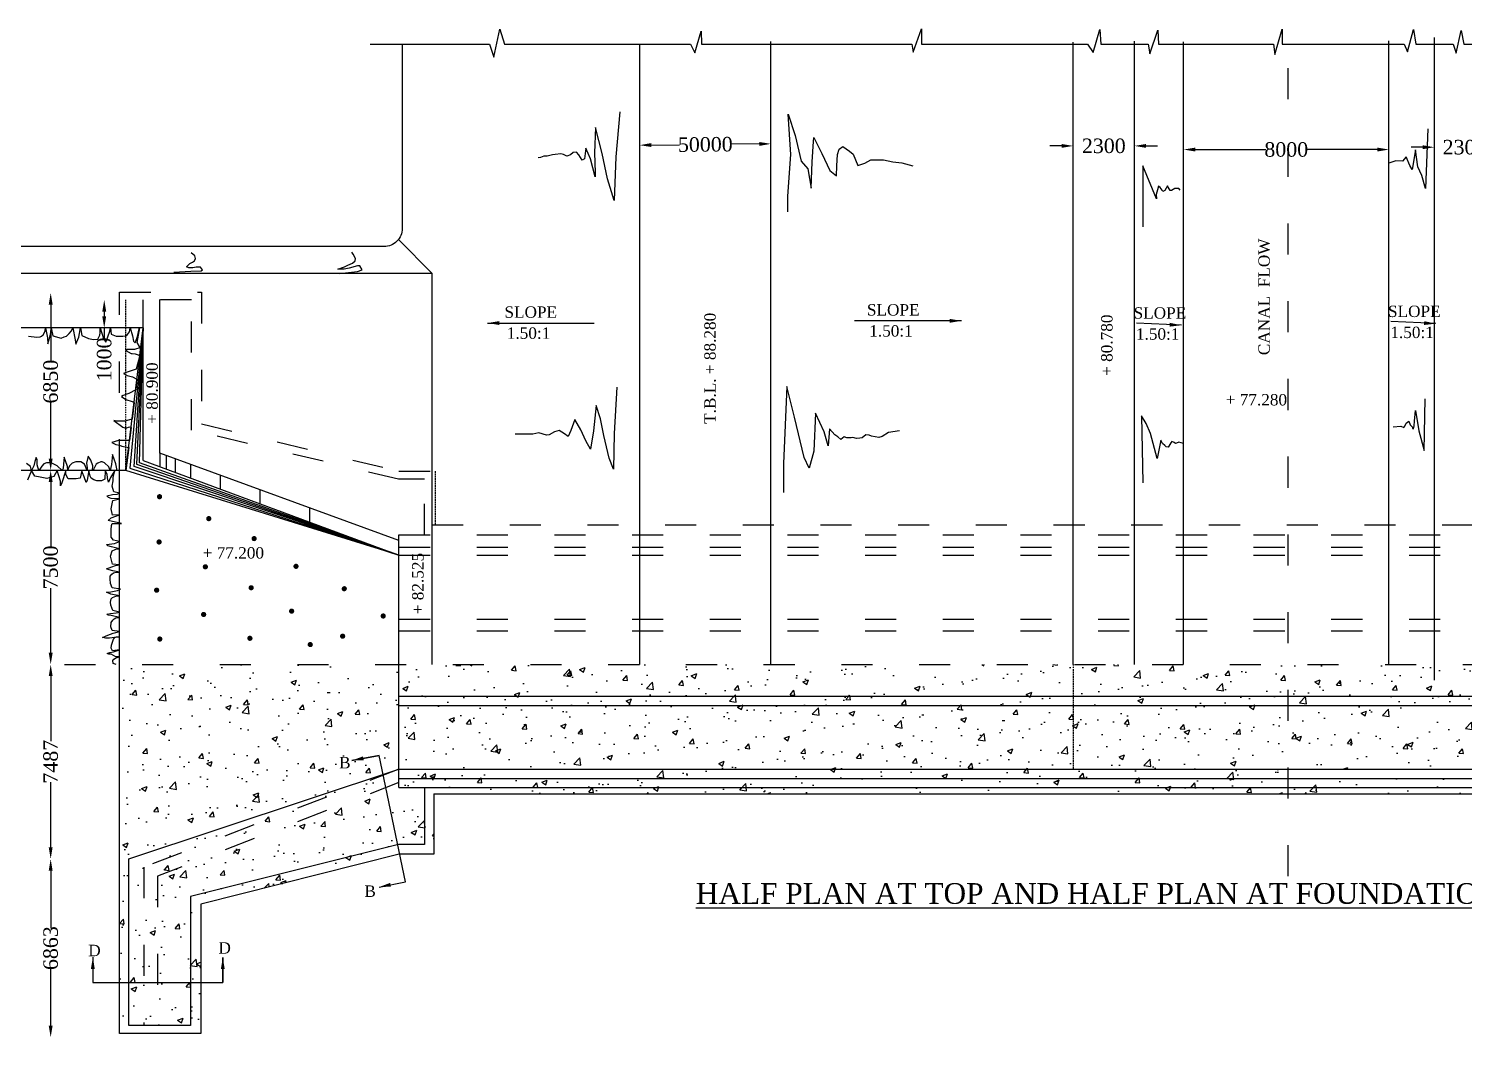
# Model space of a CAD drawing. Header units: millimetres. Extents: x -109570 to 182036, y -246061 to 118174.
# Drawn here: x 45433 to 100865, y 40174 to 79107 of the extents above; entities that cross this region are included whole.
import ezdxf

# ---------------------------------------------------------------- set-up
doc = ezdxf.new("R2010")
doc.units = ezdxf.units.MM
doc.header["$MEASUREMENT"] = 0
doc.header["$PDMODE"] = 33
doc.header["$PDSIZE"] = 500
doc.linetypes.add('ACAD_ISO03W100', pattern=[30, 12, -18])
for name, color, linetype in [('DIM', 5, 'Continuous'), ('DOT LINE', 3, 'ACAD_ISO03W100'), ('DWG. LINE', 1, 'Continuous'), ('HATCH', 2, 'Continuous'), ('TEXT', 7, 'Continuous'), ('TITLE', 7, 'Continuous')]:
    doc.layers.add(name, color=color, linetype=linetype)
doc.styles.get("Standard").update_dxf_attribs({"font": 'TIMES.TTF', "height": 560})
doc.dimstyles.get("Standard").update_dxf_attribs({"dimtxt": 560, "dimasz": 450, "dimexe": 0.18, "dimexo": 0.0625, "dimgap": 0.09, "dimtad": 0, "dimdec": 0, "dimzin": 0, "dimdsep": 46, "dimtxsty": 'Standard', "dimcen": 0.09, "dimse1": 1, "dimse2": 1, "dimclrd": 5, "dimclre": 5, "dimclrt": 4, "dimadec": 0, "dimazin": 0, "dimtfac": 1, "dimtdec": 0, "dimtofl": 0, "dimtmove": 0, "dimatfit": 3, "dimfxl": 1, "dimtolj": 1, "dimtzin": 0, "dimarcsym": 0})

# ---------------------------------------------------------------- blocks, each defined once
blk = doc.blocks.new('*D38')
at = {"layer": 'Defpoints', "color": 0}
for p in [(46274, 68911), (46281, 62058), (46281, 62058)]:
    blk.add_point(p, dxfattribs=at)
at = {"layer": 'DIM', "color": 5, "lineweight": -2}
for p, q in [((46281, 68461), (46281, 66279)), ((46281, 62508), (46281, 64690))]:
    blk.add_line(p, q, dxfattribs=at)
at = {"layer": 'DIM', "color": 5}
for points in [[(46206, 68461), (46356, 68461), (46281, 68911)], [(46206, 62508), (46356, 62508), (46281, 62058)]]:
    blk.add_solid(points, dxfattribs=at)
at = {"layer": 'DIM', "color": 4, "insert": (46281, 65485), "char_height": 560, "attachment_point": 5, "rotation": 90}
blk.add_mtext('\\A1;6850', dxfattribs=at)
blk = doc.blocks.new('*D39')
at = {"layer": 'Defpoints', "color": 0}
for p in [(46281, 62058), (46229, 54566), (46281, 54566)]:
    blk.add_point(p, dxfattribs=at)
at = {"layer": 'DIM', "color": 5, "lineweight": -2}
for p, q in [((46281, 61608), (46281, 59109)), ((46281, 55016), (46281, 57515))]:
    blk.add_line(p, q, dxfattribs=at)
at = {"layer": 'DIM', "color": 5}
for points in [[(46206, 61608), (46356, 61608), (46281, 62058)], [(46206, 55016), (46356, 55016), (46281, 54566)]]:
    blk.add_solid(points, dxfattribs=at)
at = {"layer": 'DIM', "color": 4, "insert": (46281, 58312), "char_height": 560, "attachment_point": 5, "rotation": 90}
blk.add_mtext('\\A1;7500', dxfattribs=at)
blk = doc.blocks.new('*D40')
at = {"layer": 'Defpoints', "color": 0}
for p in [(46229, 54566), (46281, 47057), (46804, 47057)]:
    blk.add_point(p, dxfattribs=at)
at = {"layer": 'DIM', "color": 5, "lineweight": -2}
for p, q in [((46281, 54116), (46281, 51605)), ((46281, 47507), (46281, 50018))]:
    blk.add_line(p, q, dxfattribs=at)
at = {"layer": 'DIM', "color": 5}
for points in [[(46206, 54116), (46356, 54116), (46281, 54566)], [(46206, 47507), (46356, 47507), (46281, 47057)]]:
    blk.add_solid(points, dxfattribs=at)
at = {"layer": 'DIM', "color": 4, "insert": (46281, 50812), "char_height": 560, "attachment_point": 5, "rotation": 90}
blk.add_mtext('\\A1;7487', dxfattribs=at)
blk = doc.blocks.new('*D41')
at = {"layer": 'Defpoints', "color": 0}
for p in [(46804, 47057), (46281, 40174), (46981, 40174)]:
    blk.add_point(p, dxfattribs=at)
at = {"layer": 'DIM', "color": 5, "lineweight": -2}
for p, q in [((46281, 46607), (46281, 44390)), ((46281, 40624), (46281, 42841))]:
    blk.add_line(p, q, dxfattribs=at)
at = {"layer": 'DIM', "color": 5}
for points in [[(46206, 46607), (46356, 46607), (46281, 47057)], [(46206, 40624), (46356, 40624), (46281, 40174)]]:
    blk.add_solid(points, dxfattribs=at)
at = {"layer": 'DIM', "color": 4, "insert": (46281, 43615), "char_height": 560, "attachment_point": 5, "rotation": 90}
blk.add_mtext('\\A1;6863', dxfattribs=at)
blk = doc.blocks.new('*D42')
at = {"layer": 'Defpoints', "color": 0}
for p in [(48336, 68639), (48349, 67555), (48356, 67555)]:
    blk.add_point(p, dxfattribs=at)
at = {"layer": 'DIM', "color": 5, "lineweight": -2}
for p, q in [((48349, 68189), (48349, 68005)), ((48349, 67555), (48349, 67105))]:
    blk.add_line(p, q, dxfattribs=at)
at = {"layer": 'DIM', "color": 5}
for points in [[(48274, 68189), (48424, 68189), (48349, 68639)], [(48274, 68005), (48424, 68005), (48349, 67555)]]:
    blk.add_solid(points, dxfattribs=at)
at = {"layer": 'DIM', "color": 4, "insert": (48349, 66342), "char_height": 560, "attachment_point": 5, "rotation": 90}
blk.add_mtext('\\A1;1000', dxfattribs=at)
blk = doc.blocks.new('*D45')
at = {"layer": 'Defpoints', "color": 0}
for p in [(69024, 74494), (74092, 74663), (74094, 74545)]:
    blk.add_point(p, dxfattribs=at)
at = {"layer": 'DIM', "color": 5, "lineweight": -2}
for p, q in [((69473, 74617), (70558, 74628)), ((73642, 74659), (72557, 74648))]:
    blk.add_line(p, q, dxfattribs=at)
at = {"layer": 'DIM', "color": 5}
for points in [[(69472, 74692), (69473, 74542), (69023, 74612)], [(73642, 74734), (73643, 74584), (74092, 74663)]]:
    blk.add_solid(points, dxfattribs=at)
at = {"layer": 'DIM', "color": 4, "insert": (71558, 74638), "char_height": 560, "attachment_point": 5, "rotation": 0.5786}
blk.add_mtext('\\A1;50000', dxfattribs=at)
blk = doc.blocks.new('*D46')
at = {"layer": 'Defpoints', "color": 0}
for p in [(85765, 74668), (88125, 74617), (88125, 74583)]:
    blk.add_point(p, dxfattribs=at)
at = {"layer": 'DIM', "color": 5, "lineweight": -2}
for p, q in [((85315, 74583), (84865, 74583)), ((88575, 74583), (89025, 74583))]:
    blk.add_line(p, q, dxfattribs=at)
at = {"layer": 'DIM', "color": 5}
for points in [[(85315, 74658), (85315, 74508), (85765, 74583)], [(88575, 74658), (88575, 74508), (88125, 74583)]]:
    blk.add_solid(points, dxfattribs=at)
at = {"layer": 'DIM', "color": 4, "insert": (86945, 74583), "char_height": 560, "attachment_point": 5}
blk.add_mtext('\\A1;2300', dxfattribs=at)
blk = doc.blocks.new('*D47')
at = {"layer": 'Defpoints', "color": 0}
for p in [(90027, 74472), (97956, 74442), (97956, 74442)]:
    blk.add_point(p, dxfattribs=at)
at = {"layer": 'DIM', "color": 5, "lineweight": -2}
for p, q in [((90477, 74442), (93204, 74442)), ((97506, 74442), (94779, 74442))]:
    blk.add_line(p, q, dxfattribs=at)
at = {"layer": 'DIM', "color": 5}
for points in [[(90477, 74517), (90477, 74367), (90027, 74442)], [(97506, 74517), (97506, 74367), (97956, 74442)]]:
    blk.add_solid(points, dxfattribs=at)
at = {"layer": 'DIM', "color": 4, "insert": (93991, 74442), "char_height": 560, "attachment_point": 5}
blk.add_mtext('\\A1;8000', dxfattribs=at)
blk = doc.blocks.new('*D48')
at = {"layer": 'Defpoints', "color": 0}
for p in [(99708, 74552), (102039, 74532), (102039, 74512)]:
    blk.add_point(p, dxfattribs=at)
at = {"layer": 'DIM', "color": 5, "lineweight": -2}
for p, q in [((99258, 74532), (98808, 74532)), ((102489, 74532), (102939, 74532))]:
    blk.add_line(p, q, dxfattribs=at)
at = {"layer": 'DIM', "color": 5}
for points in [[(99258, 74607), (99258, 74457), (99708, 74532)], [(102489, 74607), (102489, 74457), (102039, 74532)]]:
    blk.add_solid(points, dxfattribs=at)
at = {"layer": 'DIM', "color": 4, "insert": (100874, 74532), "char_height": 560, "attachment_point": 5}
blk.add_mtext('\\A1;2300', dxfattribs=at)

msp = doc.modelspace()

# ---------------------------------------------------------------- hatches: boundary and pattern name
at = {"layer": 'HATCH'}
h = msp.add_hatch(dxfattribs=at)
h.set_pattern_fill('AR-CONC', color=256, scale=300, style=0)
h.paths.add_polyline_path([(61076.1, 49570.2), (94065.9, 49570.2), (94065.9, 49813.5), (60718.5, 49813.5), (60718.5, 47609.8), (59713.6, 47609.8), (59688, 47603.4), (59765.1, 47237.4), (61076.1, 47237.4)])
h.paths.add_polyline_path([(60718.5, 49813.5), (59730.1, 49813.5), (59730.1, 50010.9), (59222.6, 49814.1), (59688, 47603.4), (59713.6, 47609.8), (60718.5, 47609.8)])
h.paths.add_polyline_path([(59730.1, 54566.3), (48943.8, 54566.3), (48943.8, 42283.8), (49296, 42283.8), (49296, 47059.8), (59730.1, 50522.4)])
h.paths.add_polyline_path([(49296, 47059.8), (49296, 42283.8), (49881.2, 42283.8), (49881.2, 46744.4), (59122.5, 50289.4), (59116.3, 50318.8)], flags=17)
h.paths.add_polyline_path([(59222.6, 49814.1), (59122.5, 50289.4), (49881.2, 46744.4), (49881.2, 42283.8), (50400.5, 42283.8), (50400.5, 46392.2)], flags=17)
h.paths.add_polyline_path([(50400.5, 46392.2), (50400.5, 42283.8), (51682.7, 42283.8), (51682.7, 45608.1), (59688, 47603.4), (59222.6, 49814.1)])
h.paths.add_polyline_path([(51682.7, 45608.1), (51682.7, 42283.8), (52074.5, 42283.8), (52074.5, 45309.9), (59736.6, 47237.4), (59765.1, 47237.4), (59688, 47603.4)])
h.paths.add_polyline_path([(52074.5, 42283.8), (51682.7, 42283.8), (51682.7, 40627.3), (49296, 40627.3), (49296, 42283.8), (48943.8, 42283.8), (48943.8, 40321.7), (52074.5, 40321.7)])
h.paths.add_polyline_path([(51682.7, 42283.8), (50400.5, 42283.8), (50400.5, 40627.3), (51682.7, 40627.3)], flags=17)
h.paths.add_polyline_path([(50400.5, 42283.8), (49881.2, 42283.8), (49881.2, 40627.3), (50400.5, 40627.3)], flags=17)
h.paths.add_polyline_path([(49881.2, 42283.8), (49296, 42283.8), (49296, 40627.3), (49881.2, 40627.3)])
h.paths.add_polyline_path([(57309.7, 50448), (57958.2, 50448), (57958.2, 51093.3), (57309.7, 51093.3)], flags=24)
h = msp.add_hatch(dxfattribs=at)
h.set_pattern_fill('AR-CONC', color=256, scale=300, style=0)
h.paths.add_polyline_path([(85764.6, 54566.3), (59730.1, 54566.3), (59730.1, 53341.6), (85764.6, 53341.6)])
h.paths.add_polyline_path([(94065.9, 54566.3), (85764.6, 54566.3), (85764.6, 53341.6), (94065.9, 53341.6)])
h.paths.add_polyline_path([(94065.9, 54566.3), (94065.9, 53341.6), (102038.7, 53341.6), (102038.7, 54566.3)])
h = msp.add_hatch(dxfattribs=at)
h.set_pattern_fill('AR-CONC', color=256, scale=300, style=0)
h.paths.add_polyline_path([(102038.7, 49813.5), (94065.9, 49813.5), (94065.9, 49570.2), (102038.7, 49570.2)])
h.paths.add_polyline_path([(102038.7, 50167.9), (94065.9, 50167.9), (94065.9, 49813.5), (102038.7, 49813.5)])
h.paths.add_polyline_path([(102038.7, 52980.7), (94065.9, 52980.7), (94065.9, 50522.4), (102038.7, 50522.4)])
h.paths.add_polyline_path([(102038.7, 53341.6), (94065.9, 53341.6), (94065.9, 52980.7), (102038.7, 52980.7)])
h.paths.add_polyline_path([(94065.9, 49813.5), (60718.5, 49813.5), (60718.5, 47609.8), (59713.6, 47609.8), (59688, 47603.4), (59765.1, 47237.4), (61076.1, 47237.4), (61076.1, 49570.2), (94065.9, 49570.2)])
h.paths.add_polyline_path([(94065.9, 50167.9), (59730.1, 50167.9), (59730.1, 49813.5), (94065.9, 49813.5)])
h.paths.add_polyline_path([(94065.9, 50522.4), (59730.1, 50522.4), (59730.1, 50167.9), (94065.9, 50167.9)])
h.paths.add_polyline_path([(94065.9, 52980.7), (85764.6, 52980.7), (85764.6, 50522.4), (94065.9, 50522.4)])
h.paths.add_polyline_path([(94065.9, 53341.6), (85764.6, 53341.6), (85764.6, 52980.7), (94065.9, 52980.7)])
h.paths.add_polyline_path([(85764.6, 52980.7), (59730.1, 52980.7), (59730.1, 50522.4), (85764.6, 50522.4)])
h.paths.add_polyline_path([(85764.6, 53341.6), (59730.1, 53341.6), (59730.1, 52980.7), (85764.6, 52980.7)])

# ---------------------------------------------------------------- linework, layer by layer
at = {"layer": 'DOT LINE', "ltscale": 100}
for points in [[(94065.9, 46387.7), (94065.9, 79063.5)], [(48943.8, 62057.8), (48943.8, 68933.6), (52109.3, 68933.6), (52109.3, 63850.2), (59727.8, 62031.1), (61128.8, 62031.1)], [(60716.1, 59570.4), (60716.1, 61718.6), (59716.2, 61718.6), (51723.4, 63611.4), (51723.4, 68638.8), (49187.5, 68638.8)], [(61006.7, 59952.3), (124173.6, 59952.3)], [(59730.1, 59570.4), (125191.2, 59570.4)], [(59730.1, 59096.4), (125191.2, 59096.4)], [(59730.1, 58780.3), (125191.2, 58780.3)], [(59730.1, 56312), (125191.2, 56312)], [(59730.1, 55864.2), (125191.2, 55864.2)], [(22810.9, 54566.3), (151674, 54566.3)], [(59730.1, 50522.4), (49881.2, 46744.4), (49881.2, 40627.3)], [(59730.1, 50010.9), (50400.5, 46392.2), (50400.5, 40627.3)]]:
    msp.add_lwpolyline(points, dxfattribs=at)
at = {"layer": 'DOT LINE'}
for points in [[(49187.5, 62057.8), (49187.5, 68638.8)], [(61128.8, 62031.1), (61128.8, 59952.3)], [(85764.6, 54566.3), (85764.6, 50522.4)]]:
    msp.add_lwpolyline(points, dxfattribs=at)
at = {"layer": 'DWG. LINE'}
for points in [[(58615.7, 78512.3), (63223.3, 78512.3), (63395, 78007.4), (63625.6, 79085.6), (63807.2, 78512.3), (70982.1, 78512.3), (71158, 78182.3), (71392.5, 79007.2), (71407.2, 78512.3), (79538.3, 78512.3), (79579.2, 78202.9), (79901.7, 79107.2), (79909.8, 78512.3), (86314.7, 78512.3), (86529.4, 78187.8), (86792.6, 79073.5), (86834.2, 78512.3), (88658.9, 78512.3), (88728.1, 78132.4), (89032.9, 79045.8), (89060.6, 78512.3), (93497.7, 78512.3), (93546.2, 78111.6), (93830.3, 79087.3), (93830.3, 78512.3), (98538.3, 78512.3), (98676.8, 78215.5), (98905.4, 79073.5), (98988.6, 78512.3), (100429.5, 78512.3), (100554.2, 78160.1), (100748.2, 79038.9), (100845.1, 78512.3), (107009.2, 78512.3)], [(99708.4, 53959.3), (99708.4, 78774.5)], [(69023.9, 54566.3), (69023.9, 78520.2)], [(74093.6, 54566.3), (74093.6, 78613.5)], [(85764.6, 54566.3), (85764.6, 78590.2)], [(88125.4, 54566.3), (88125.4, 78627.2)], [(90027.1, 54566.3), (90027.1, 78605.9)], [(97955.9, 54566.3), (97955.9, 78638.2)], [(61006.7, 54566.3), (61006.7, 69664.1), (59707.9, 70965.6)], [(61006.7, 69664.1), (22671.5, 69664.1)], [(49853.4, 62439.9), (49853.4, 68638.8)], [(59730.1, 59352.9), (50492.2, 62722.5), (50492.2, 68655.5)], [(49187.5, 62057.8), (49853.4, 67555.5), (22667.4, 67555.5)], [(59730.1, 58780.3), (49717, 62355.1), (49853.4, 67555.5), (49596, 62299.8), (59730.1, 58780.3), (49507.1, 62208.6), (49853.4, 67555.5), (49335.6, 62139.2), (59730.1, 58780.3)], [(50492.2, 62722.5), (50492.2, 62203.2)], [(49853.4, 62439.9), (59730.1, 58780.3)], [(50745.3, 62630.2), (50745.3, 62109.4)], [(51088.6, 62505), (51088.6, 61982.2)], [(51683.1, 62288.1), (51683.1, 61762)], [(59730.1, 58780.3), (49187.5, 62057.8), (22743.4, 62057.8)], [(61076.1, 49570.2), (61076.1, 47237.4), (59736.6, 47237.4), (52074.5, 45309.9), (52074.5, 40321.7), (48943.8, 40321.7), (48943.8, 62057.8)], [(52827.9, 61870.5), (52827.9, 61337.8)], [(54356.8, 61312.9), (54356.8, 60771.3)], [(56277.6, 60612.2), (56277.6, 60059.6)], [(59730.1, 49813.5), (59730.1, 59570.4)], [(59730.1, 53341.6), (125191.2, 53341.6)], [(59730.1, 52980.7), (125191.2, 52980.7)], [(58961.9, 45972.3), (59987.8, 46179.6), (58960.9, 51057), (57912, 50861.3)], [(60718.5, 49813.5), (60718.5, 47609.8), (59713.6, 47609.8), (51682.7, 45608.1), (51682.7, 40627.3), (49296, 40627.3), (49296, 47059.8), (59730.1, 50522.4)], [(59730.1, 50522.4), (125191.2, 50522.4)], [(59730.1, 50167.9), (125191.2, 50167.9)], [(59730.1, 49813.5), (125191.2, 49813.5)], [(61076.1, 49570.2), (123784.7, 49570.2)], [(47909.5, 43265.5), (47909.5, 42283.8), (52927, 42283.8), (52927, 43255.2)]]:
    msp.add_lwpolyline(points, dxfattribs=at)
msp.add_lwpolyline([(59854.3, 78529.4), (59854.3, 71396.8, -0.4142136), (59154.3, 70696.8), (22638.8, 70696.8)], format="xyb", dxfattribs=at)
at = {"layer": 'HATCH'}
for points in [[(68263.1, 75903.7), (68098.5, 74158.4), (68035.8, 72480), (67777.3, 73317.4), (67573.6, 74295.7), (67314.8, 75299.6), (67275.6, 74313.5), (67299.1, 73562.1), (67307, 73389.9), (67126.7, 74078.7), (66946.5, 74501.3), (66899.5, 74078.7), (66797.7, 74031.7), (66680.1, 74235.2), (66578.3, 74336.9), (66452.9, 74329.1), (66358.9, 74243), (66210, 74188.2), (66210, 74188.2), (66076.8, 74250.9), (65982.8, 74282.2), (65755.6, 74250.9), (65653.7, 74243), (65450, 74188.2), (65316.8, 74188.2), (65199.2, 74141.3), (65105.2, 74117.8)], [(74739.5, 72039.7), (74739.5, 72645.7), (74860.8, 74255.8), (74756.8, 75814), (75023.7, 74983.9), (75255, 73998.8), (75510.7, 73694.8), (75644.7, 72952.9), (75681.2, 73974.5), (75729.9, 74752.9), (75754.2, 74911), (76058.6, 74290.7), (76363, 73634), (76618.7, 73427.2), (76643.1, 73816.4), (76667.4, 74254.2), (76728.3, 74461), (76728.3, 74461), (76874.4, 74558.3), (76874.4, 74558.3), (77130.1, 74375.8), (77264, 74266.4), (77446.7, 73828.6), (77714.5, 73913.7), (77945.9, 74047.5), (78432.9, 74047.5), (78798.1, 73974.5), (79151.2, 73925.9), (79577.4, 73816.4)], [(99457, 75243.6), (99367.4, 72934.5), (99224, 73435.7), (99071.7, 73775.8), (98982.1, 74429.2), (98856.6, 73677.4), (98758.1, 73829.5), (98614.7, 74160.7), (98480.3, 73999.6), (98480.3, 73999.6), (98220.5, 74008.5), (97955.9, 73919)], [(89887.9, 72872.6), (89844.5, 72936.1), (89740.4, 72941.9), (89682.6, 72936.1), (89618.9, 72901.5), (89561.1, 72866.8), (89506.1, 72861), (89430.9, 72985.2), (89399.1, 73037.2), (89350, 72947.7), (89306.6, 72861), (89228.5, 72820.6), (89199.6, 72878.3), (89127.3, 72973.7), (89054.9, 73025.7), (89017.3, 72889.9), (88965.3, 72705), (88976.9, 72534.6), (88451.2, 73813.8), (88458.3, 71460.5)], [(51040.6, 69711.5), (51689.9, 69745.1), (52089.1, 69756.2), (52145.1, 69804.7), (52066.7, 69901.6), (51902.6, 69897.9), (51764.5, 69883), (51611.5, 69883), (51522, 69916.5), (51648.8, 70043.2), (51753.3, 70099.1), (51835.4, 70147.6), (51869, 70233.3), (51842.9, 70345.1), (51708.5, 70456.9)], [(57427.8, 69664.1), (58131.3, 69740), (58305.9, 69803.4), (58221.3, 69956.7), (58131.3, 69956.7), (57803.4, 69866.8), (57607.6, 69824.6), (57374.9, 69819.3), (57628.8, 69919.7), (57750.5, 69977.8), (57930.3, 70057.1), (58036.1, 70146.9), (58046.7, 70231.4), (57962.1, 70405.8), (57914.5, 70485.1), (57914.5, 70485.1)], [(45423.6, 67236.3), (45745.6, 67202.2), (45870.9, 67216.4), (45922.2, 67244.8), (45987.7, 67284.7), (46036.2, 67375.8), (46064.7, 67446.9), (46078.9, 67555.5), (46161.5, 67173.7), (46170.1, 66940.3), (46247, 67196.5), (46281.2, 67378.6), (46298.3, 67555.5), (46361.7, 67253.4), (46689.4, 67165.2), (46803.4, 67207.9), (46894.5, 67244.8), (46945.8, 67293.2), (46991.4, 67344.5), (47082.6, 67449.8), (47133.9, 67555.5), (47225, 67102.6), (47250.7, 66931.8), (47361.8, 67196.5), (47427.3, 67555.5), (47487.8, 67264.3), (47744.2, 67147.7), (47940.8, 67113.5), (48106.1, 67124.9), (48146, 67201.7), (48180.2, 67281.4), (48197.3, 67363.9), (48197.3, 67555.5), (48322.6, 67153.3), (48408.1, 67005.4), (48493.6, 67216), (48559.1, 67426.6), (48590.5, 67555.5), (48621.8, 67312.7), (48807, 67235.9), (48906.7, 67241.6), (49072, 67241.6), (49187.5, 67247.3), (49251.5, 67304.2), (49328.4, 67409.5), (49354.1, 67555.5), (49439.5, 67255.8), (49473.7, 67048), (49542.1, 66985.4), (49619, 67181.8), (49653.2, 67324.1), (49670.3, 67415.2), (49713.1, 67555.5), (49607.6, 66988.3), (49698.8, 66846), (49762, 66800.4), (49514.3, 66721.2), (49252.2, 66726.9), (49187.5, 66681.4), (49391.8, 66570.4), (49431.7, 66573.3), (49537.1, 66553.3), (49616.9, 66527.7), (49725, 66495.1), (49582.7, 65964.2), (49232.2, 65850.4), (49098.3, 65796.3), (49235.1, 65719.5), (49443.1, 65671.1), (49613.3, 65573), (49563.8, 65164.5), (49296.3, 65023.2), (49084.2, 64944.2), (49012.3, 64911.9), (49187.5, 64797), (49422.2, 64721.5), (49505.4, 64682.3), (49427.5, 64039.5), (49127.3, 63958.4), (48818.1, 63958.4), (48717.4, 63987.1), (49069.8, 63724.9), (49187.5, 63692.6), (49321.5, 63739.3), (49388.2, 63714.8), (49327, 63209.2), (49109.4, 63209.3), (48893.6, 63209.3), (48645.5, 63130.3), (48645.5, 63130.3), (48796.5, 63062), (48943.8, 63036.9), (49030.3, 62993.8), (49295, 62945.5), (49187.5, 62057.8), (48854.1, 62057.8), (48796.5, 62311.4), (48663.5, 62666.9), (48631.1, 62289.8), (48580.8, 62057.8), (48532.7, 62191.3), (48356.5, 62345.8), (48263, 62381.7), (48212.7, 62381.7), (48104.8, 62338.6), (48036.5, 62291.9), (47946.6, 62115.9), (47899.8, 62057.8), (47903.4, 62227.2), (47827.9, 62453.5), (47723.6, 62608), (47669.7, 62342.2), (47694.9, 62151.8), (47694.9, 62057.8), (47587, 62299.1), (47443.2, 62381.7), (47252.6, 62381.7), (47105.2, 62335), (47015.3, 62245.2), (46957.7, 62126.7), (46939.7, 62057.8), (46929, 62212.9), (46853.4, 62421.2), (46810.3, 62532.5), (46799.5, 62572), (46770.7, 62291.9), (46760, 62126.7), (46727.6, 62057.8), (46537, 62234.4), (46303.3, 62345.8), (46123.5, 62349.4), (46022.8, 62306.3), (45943.7, 62220.1), (45886.2, 62148.2), (45821.5, 62057.8), (45765.3, 62266.8), (45758.1, 62464.4), (45718.5, 62554.2), (45671.8, 62399.7), (45632.2, 62227.3), (45538.8, 62057.8), (45495.6, 62205.8), (45348.2, 62327.9)], [(68144.7, 65274.9), (68044.2, 63483.6), (68012.7, 62100.5), (67839.6, 62524.9), (67635.1, 63405), (67509.2, 64041.6), (67343.9, 64568.1), (67241.7, 63585.8), (67131.5, 62870.7), (66942.7, 63200.7), (66746, 63617.2), (66525.7, 64025.9), (66368.4, 63593.6), (66258.2, 63365.7), (66124.5, 63467.9), (65912, 63593.6), (65739, 63546.5), (65534.4, 63428.6), (65424.3, 63412.9), (65125.3, 63507.2), (64895.4, 63459.4), (64415.5, 63459.4), (64218.8, 63459.4)], [(79061.5, 63588.9), (78630.1, 63518.9), (78382.1, 63362.7), (78252.7, 63325), (77972.3, 63373.5), (77886, 63422), (77756.6, 63427.4), (77611, 63319.7), (77524.8, 63298.1), (77390, 63292.7), (77260.6, 63330.4), (77185.1, 63314.3), (77017.9, 63314.3), (76926.3, 63357.4), (76791.5, 63244.2), (76678.2, 63357.4), (76559.6, 63432.8), (76349.3, 63659), (76307.3, 63009.1), (76143.5, 63543.1), (75815.8, 64266.7), (75746.8, 62802.4), (75574.3, 62139.1), (75376, 62552.6), (74996.6, 64111.6), (74711.1, 65301.8), (74573.2, 62321.6), (74573.2, 61198.9)], [(98113.7, 63741.8), (98413, 63769.8), (98528.4, 63707.5), (98575.2, 63766.7), (98625.1, 63878.9), (98721.8, 63956.7), (98777.9, 63810.3), (98862.1, 63723.1), (98868.3, 63679.5), (98908.9, 63667.1), (98927.6, 63782.3), (98936.9, 63959.9), (98978.4, 64375.5), (99115.7, 63581.3), (99312.8, 62829.5), (99357.6, 64816.3)], [(90027.1, 63091.3), (89846.2, 63141.3), (89753.4, 63102.8), (89710.3, 63093.8), (89665.1, 63130), (89570, 63172.9), (89536, 63118.7), (89459.1, 62989.8), (89427.4, 62955.9), (89350.4, 62969.4), (89300.6, 63016.9), (89212.3, 63091.5), (89153.5, 63227.2), (89010.6, 62517.5), (88748.2, 63478.9), (88580.3, 63866.3), (88400.8, 64167.1), (88455.3, 61577.7)], [(48803.8, 54566.3), (48690.6, 54603), (48679.4, 54717.8), (48724.3, 54773.8), (48788.7, 54813), (48844.8, 54835.4), (48943.8, 54855), (48797.1, 54857.8), (48615, 54961.4), (48525.3, 54967), (48460.8, 54989.4), (48567.3, 55031.4), (48704.7, 55048.2), (48788.7, 55079), (48943.8, 55132.2), (48674, 55088.7), (48620.7, 55195.1), (48623.5, 55307.1), (48704.8, 55536.7), (48763.7, 55603.9), (48822.5, 55629.1), (48943.8, 55637.5), (48550.7, 55584.3), (48393.7, 55575.9), (48284.4, 55612.3), (48491.8, 55693.5), (48693.6, 55769), (48794.5, 55802.6), (48943.8, 55836.2), (48651.6, 55879.6), (48606.7, 56016.8), (48620.7, 56182), (48682.4, 56271.6), (48730, 56330.4), (48802.9, 56361.2), (48943.8, 56383.5), (48617.9, 56453.5), (48505.8, 56473.1), (48455.4, 56503.9), (48592.7, 56537.5), (48811.3, 56554.3), (48943.8, 56590.7), (48679.7, 56645.3), (48598.4, 56855.3), (48590, 56964.5), (48615.2, 57093.3), (48674.1, 57152.1), (48791.8, 57196.8), (48943.8, 57219.2), (48606.8, 57283.6), (48483.5, 57325.6), (48438.7, 57353.6), (48609.6, 57370.4), (48864.7, 57415.2), (48979.6, 57468.4), (48654.6, 57520.3), (48584.5, 57685.5), (48578.9, 57873), (48581.7, 57968.2), (48643.4, 58057.8), (48707.9, 58108.2), (48808.8, 58125), (48943.8, 58130.6), (48679.8, 58183.8), (48539.7, 58214.6), (48436, 58259.4), (48646.2, 58337.8), (48777.9, 58379.8), (48943.8, 58413.4), (48668.6, 58434.8), (48593, 58745.5), (48654.6, 58952.7), (48772.3, 59003.1), (48839.6, 59031.1), (48943.8, 59033.9), (48635, 59106.7), (48489.2, 59151.5), (48436, 59196.2), (48744.3, 59238.2), (48943.8, 59313.8), (48707.3, 59366.5), (48622.2, 59482.9), (48622.2, 59765), (48626.6, 59930.7), (48649.1, 60002.3), (48734.2, 60011.3), (49021.1, 60011.3), (48496.7, 60118.7), (48613.2, 60226.2), (48797, 60293.3), (48943.8, 60338.1), (48943.8, 60338.1), (48662.6, 60326.7), (48617.8, 60572.9), (48680.5, 60895.3), (48680.5, 60895.3), (48943.8, 60958), (48613.3, 60975.9), (48510.2, 61011.7), (48442.9, 61069.9), (48662.6, 61128.1), (48846.4, 61146), (48943.8, 61172.9), (48716.4, 61228.2), (48653.7, 61443.2), (48698.5, 61649.1), (48698.5, 61783.4), (48752.3, 62057.8), (48595.4, 61787.9), (48519.2, 61599.9), (48519.2, 61599.9), (48474.4, 61774.5), (48460.9, 61917.7), (48384.7, 62057.8), (48371.3, 61720.7), (48241.3, 61658.1), (48062, 61658.1), (47941, 61693.9), (47846.8, 61761), (47802, 61832.7), (47752.7, 62057.8), (47690, 61680.5), (47645.1, 61595.4), (47645.1, 61595.4), (47573.4, 61805.8), (47515.1, 61967), (47483.8, 62057.8), (47416.5, 61761), (47264.1, 61725.2), (46954.9, 61725.2), (46954.9, 61725.2), (46869.7, 61904.3), (46865.2, 62057.8), (46706.5, 61581.5), (46661.7, 61465.1), (46661.7, 61639.7), (46536.2, 62057.8), (46401.7, 61827.8), (46128.3, 61747.2), (45872.8, 61791.9), (45666.6, 61832.2), (45666.6, 61832.2), (45538.8, 62057.8), (45392, 61675.2)]]:
    msp.add_lwpolyline(points, dxfattribs=at)
at = {"layer": 'HATCH', "const_width": 100}
for points in [[(50435.4, 61041.3, 1), (50535.4, 61041.3, 1)], [(52335.9, 60195.5, 1), (52435.9, 60195.5, 1)], [(50416.5, 59293.3, 1), (50516.5, 59293.3, 1)], [(54085.9, 59424.9, 1), (54185.9, 59424.9, 1)], [(52204.2, 58334.7, 1), (52304.2, 58334.7, 1)], [(55704.2, 58353.5, 1), (55804.2, 58353.5, 1)], [(50322.5, 57432.5, 1), (50422.5, 57432.5, 1)], [(53973, 57526.5, 1), (54073, 57526.5, 1)], [(57567.1, 57488.9, 1), (57667.1, 57488.9, 1)], [(52136.6, 56494.8, 1), (52236.6, 56494.8, 1)], [(55534.8, 56624.3, 1), (55634.8, 56624.3, 1)], [(59071.6, 56436, 1), (59171.6, 56436, 1)], [(50444.4, 55546.8, 1), (50544.4, 55546.8, 1)], [(53924.4, 55576.2, 1), (54024.4, 55576.2, 1)], [(56253.7, 55333.6, 1), (56353.7, 55333.6, 1)], [(57504.5, 55657, 1), (57604.5, 55657, 1)]]:
    msp.add_lwpolyline(points, format="xyb", close=True, dxfattribs=at)

# ---------------------------------------------------------------- texts
at = {"layer": 'TEXT'}
for s, p in [('CANAL  FLOW', (93353.3, 66505.6)), ('T.B.L. + 88.280', (71959.6, 63853.4)), ('+ 80.780', (87282.2, 65705.2)), ('+ 80.900', (50415.5, 63856.2)), ('+ 82.525', (60677.3, 56502.9))]:
    msp.add_text(s, height=440, rotation=90, dxfattribs=at).set_placement(p)
for s, p in [('SLOPE', (63803.2, 67948.8)), ('SLOPE', (77798.5, 68035.1)), ('SLOPE', (88096.1, 67914.9)), ('SLOPE', (97919.6, 67978)), ('1.50:1', (77888.9, 67223)), ('1.50:1', (63893.5, 67136.6)), ('1.50:1', (88186.5, 67102.8)), ('1.50:1', (98009.9, 67165.9)), ('+ 77.280', (91653, 64564.6)), ('+ 77.200', (52150.6, 58653.5)), ('B', (57417.3, 50555.6)), ('B', (58393, 45594.2)), ('D', (52759.1, 43403.3)), ('D', (47731.7, 43304.5))]:
    msp.add_text(s, height=440, dxfattribs=at).set_placement(p)
at = {"layer": 'TITLE'}
msp.add_text('%%UHALF PLAN AT TOP AND HALF PLAN AT FOUNDATION', height=800, dxfattribs=at).set_placement((71191.4, 45325.3))

# ---------------------------------------------------------------- dimensions: what is measured, and where the dimension line sits
at = {"layer": 'DIM'}
dim = msp.add_aligned_dim(p1=(69023.9, 74493.6), p2=(74093.6, 74544.8), distance=118.4, text='50000', dimstyle='Standard', dxfattribs=at)
dim.commit()
dim.dimension.update_dxf_attribs({"geometry": '*D45', "text_midpoint": (71557.6, 74637.6)})
for base, p1, p2, text, picture, middle in [((88125.4, 74582.7), (85764.6, 74667.9), (88125.4, 74616.8), '2300', '*D46', (86945, 74582.7)), ((102038.7, 74531.8), (99708.4, 74551.8), (102038.7, 74511.8), '2300', '*D48', (100873.5, 74531.8)), ((97955.9, 74442.4), (90027.1, 74472.1), (97955.9, 74442.4), '8000', '*D47', (93991.5, 74442.4))]:
    dim = msp.add_linear_dim(base=base, p1=p1, p2=p2, text=text, dimstyle='Standard', dxfattribs=at)
    dim.commit()
    dim.dimension.update_dxf_attribs({"geometry": picture, "text_midpoint": middle})
for base, p1, p2, text, picture, middle in [((46281.2, 62057.8), (46274.2, 68911.3), (46281.2, 62057.8), '6850', '*D38', (46281.2, 65484.5)), ((48349.3, 67555.5), (48335.9, 68638.8), (48356, 67555.5), '1000', '*D42', (48349.3, 66341.7))]:
    dim = msp.add_linear_dim(base=base, p1=p1, p2=p2, angle=90, text=text, dimstyle='Standard', dxfattribs=at)
    dim.commit()
    dim.dimension.update_dxf_attribs({"geometry": picture, "text_midpoint": middle})
for base, p1, p2, text, picture, middle in [((46281.2, 54566.3), (46281.2, 62057.8), (46228.8, 54566.3), '7500', '*D39', (46281.2, 58312.1)), ((46281.2, 47057), (46228.8, 54566.3), (46804.3, 47057), '7487', '*D40', (46281.2, 50811.7)), ((46281.2, 40174), (46804.3, 47057), (46981.4, 40174), '6863', '*D41', (46281.2, 43615.5))]:
    dim = msp.add_linear_dim(base=base, p1=p1, p2=p2, angle=90, text=text, dimstyle='Standard', override={"dimtmove": 1}, dxfattribs=at)
    dim.commit()
    dim.dimension.update_dxf_attribs({"geometry": picture, "text_midpoint": middle})

# ---------------------------------------------------------------- leaders
for points in [[(63151.2, 67744.9), (67273.1, 67744.9)], [(81447.1, 67831.3), (77325.3, 67831.3)], [(89939.6, 67659.6), (88206.8, 67740.9)], [(99763.1, 67722.7), (98030.3, 67804)]]:
    msp.add_leader(points, dimstyle='Standard', override={"dimgap": 0.09, "dimtad": 0}, dxfattribs=at)
at = {"layer": 'DWG. LINE'}
for points in [[(57912, 50861.3), (58960.9, 51057)], [(58961.9, 45972.3), (59987.8, 46179.6)], [(47909.5, 43265.5), (47909.5, 42283.8)], [(52927, 43255.2), (52927, 42294.2)]]:
    msp.add_leader(points, dimstyle='Standard', override={"dimgap": 0.09, "dimtad": 0}, dxfattribs=at)

doc.saveas('drawing.dxf')
